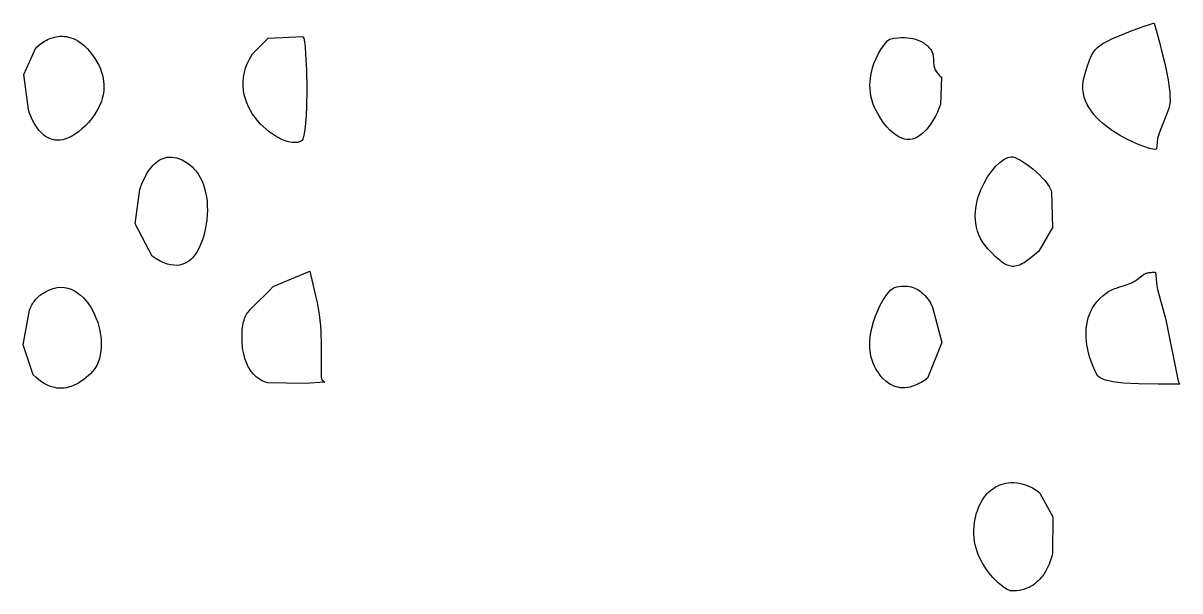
# Model space of a CAD drawing. Header units: millimetres. Extents: x 73 to 173, y -160 to -92.
# Drawn here: x 162.242 to 164.145, y -139.282 to -138.349 of the extents above; entities that cross this region are included whole.
import ezdxf

# ---------------------------------------------------------------- set-up
doc = ezdxf.new("R2010")
doc.units = ezdxf.units.MM
doc.layers.add('F.Silkscreen', color=41, linetype='CONTINUOUS', true_color=0xf2eda1)

msp = doc.modelspace()

# ---------------------------------------------------------------- linework, layer by layer
at = {"layer": 'F.Silkscreen', "linetype": 'CONTINUOUS'}
for p, q in [((164.075496, -138.357748), (164.084382, -138.354547)), ((164.084382, -138.354547), (164.093068, -138.351744)), ((164.093068, -138.351744), (164.1015, -138.349296)), ((164.1015, -138.349296), (164.102255, -138.349101)), ((164.102255, -138.349101), (164.106719, -138.364466)), ((162.284756, -138.375041), (162.287489, -138.373955)), ((162.287489, -138.373955), (162.290364, -138.372984)), ((162.290364, -138.372984), (162.293335, -138.372148)), ((162.293335, -138.372148), (162.296411, -138.371472)), ((162.296411, -138.371472), (162.299586, -138.370972)), ((162.299586, -138.370972), (162.302875, -138.37067)), ((162.302875, -138.37067), (162.306232, -138.370599)), ((162.306232, -138.370599), (162.309671, -138.370773)), ((162.309671, -138.370773), (162.313191, -138.371225)), ((162.313191, -138.371225), (162.316774, -138.371954)), ((162.316774, -138.371954), (162.320423, -138.372998)), ((162.320423, -138.372998), (162.324122, -138.374394)), ((162.619292, -138.399393), (162.644805, -138.373829)), ((162.644805, -138.373829), (162.702198, -138.370963)), ((162.702198, -138.370963), (162.702859, -138.372001)), ((162.702859, -138.372001), (162.703486, -138.373874)), ((162.703486, -138.373874), (162.704658, -138.379899)), ((163.667813, -138.375247), (163.674431, -138.374044)), ((163.674431, -138.374044), (163.680611, -138.373276)), ((163.680611, -138.373276), (163.686376, -138.372924)), ((163.686376, -138.372924), (163.691732, -138.372914)), ((163.691732, -138.372914), (163.696685, -138.37321)), ((163.696685, -138.37321), (163.701226, -138.373765)), ((163.701226, -138.373765), (163.705368, -138.374542)), ((164.033043, -138.375114), (164.066494, -138.361377)), ((164.066494, -138.361377), (164.075496, -138.357748)), ((164.106719, -138.364466), (164.111709, -138.382564)), ((162.243294, -138.433566), (162.263011, -138.389413)), ((162.263011, -138.389413), (162.266564, -138.38627)), ((162.266564, -138.38627), (162.269474, -138.383963)), ((162.269474, -138.383963), (162.273086, -138.381404)), ((162.273086, -138.381404), (162.277317, -138.378769)), ((162.277317, -138.378769), (162.279661, -138.377471)), ((162.279661, -138.377471), (162.282141, -138.376217)), ((162.282141, -138.376217), (162.284756, -138.375041)), ((162.324122, -138.374394), (162.327879, -138.376123)), ((162.327879, -138.376123), (162.331666, -138.378243)), ((162.331666, -138.378243), (162.335493, -138.380768)), ((162.335493, -138.380768), (162.339357, -138.383705)), ((162.339357, -138.383705), (162.343239, -138.387092)), ((162.343239, -138.387092), (162.347133, -138.390955)), ((162.347133, -138.390955), (162.351034, -138.395302)), ((162.704658, -138.379899), (162.705712, -138.388588)), ((162.705712, -138.388588), (162.706598, -138.399494)), ((163.649059, -138.399244), (163.653132, -138.392419)), ((163.653132, -138.392419), (163.657115, -138.386615)), ((163.657115, -138.386615), (163.660792, -138.381907)), ((163.660792, -138.381907), (163.663948, -138.378383)), ((163.663948, -138.378383), (163.666365, -138.376146)), ((163.666365, -138.376146), (163.667813, -138.375247)), ((163.705368, -138.374542), (163.709132, -138.375484)), ((163.709132, -138.375484), (163.712511, -138.376545)), ((163.712511, -138.376545), (163.71552, -138.377684)), ((163.71552, -138.377684), (163.718152, -138.378865)), ((163.718152, -138.378865), (163.720419, -138.380019)), ((163.720419, -138.380019), (163.723898, -138.382102)), ((163.723898, -138.382102), (163.725998, -138.383574)), ((163.725998, -138.383574), (163.72828, -138.385366)), ((163.72828, -138.385366), (163.730293, -138.387133)), ((163.730293, -138.387133), (163.732051, -138.388892)), ((163.732051, -138.388892), (163.733565, -138.390644)), ((163.733565, -138.390644), (163.734853, -138.392369)), ((163.734853, -138.392369), (163.735937, -138.394097)), ((164.004334, -138.394667), (164.006066, -138.392519)), ((164.006066, -138.392519), (164.007886, -138.39052)), ((164.007886, -138.39052), (164.009805, -138.388661)), ((164.009805, -138.388661), (164.011828, -138.386911)), ((164.011828, -138.386911), (164.013979, -138.385252)), ((164.013979, -138.385252), (164.01625, -138.383695)), ((164.01625, -138.383695), (164.018653, -138.382187)), ((164.018653, -138.382187), (164.021206, -138.380732)), ((164.021206, -138.380732), (164.026777, -138.377922)), ((164.026777, -138.377922), (164.033043, -138.375114)), ((164.111709, -138.382564), (164.115911, -138.398733)), ((162.351034, -138.395302), (162.355753, -138.40119)), ((162.355753, -138.40119), (162.359882, -138.407004)), ((162.359882, -138.407004), (162.36344, -138.412742)), ((162.610866, -138.415055), (162.614628, -138.407252)), ((162.614628, -138.407252), (162.619292, -138.399393)), ((162.706598, -138.399494), (162.70787, -138.42621)), ((163.641541, -138.415606), (163.645122, -138.406998)), ((163.645122, -138.406998), (163.649059, -138.399244)), ((163.735937, -138.394097), (163.736832, -138.395799)), ((163.736832, -138.395799), (163.737566, -138.397502)), ((163.737566, -138.397502), (163.738154, -138.399186)), ((163.738154, -138.399186), (163.738595, -138.400883)), ((163.738595, -138.400883), (163.738934, -138.402555)), ((163.738934, -138.402555), (163.739178, -138.404225)), ((163.739178, -138.404225), (163.739456, -138.407553)), ((163.739456, -138.407553), (163.739593, -138.410864)), ((163.739593, -138.410864), (163.739714, -138.41416)), ((163.992605, -138.419113), (163.995313, -138.411552)), ((163.995313, -138.411552), (163.996705, -138.408179)), ((163.996705, -138.408179), (163.998125, -138.405054)), ((163.998125, -138.405054), (163.999588, -138.402147)), ((163.999588, -138.402147), (164.001107, -138.399462)), ((164.001107, -138.399462), (164.00269, -138.396974)), ((164.00269, -138.396974), (164.004334, -138.394667)), ((164.115911, -138.398733), (164.11938, -138.413083)), ((162.36344, -138.412742), (162.366449, -138.418396)), ((162.366449, -138.418396), (162.368965, -138.423945)), ((162.368965, -138.423945), (162.370976, -138.429414)), ((162.370976, -138.429414), (162.372535, -138.434774)), ((162.604467, -138.437958), (162.605821, -138.430418)), ((162.605821, -138.430418), (162.607936, -138.422782)), ((162.607936, -138.422782), (162.610866, -138.415055)), ((162.70787, -138.42621), (162.708358, -138.456496)), ((163.636331, -138.435044), (163.63855, -138.42498)), ((163.63855, -138.42498), (163.641541, -138.415606)), ((163.739714, -138.41416), (163.739984, -138.417481)), ((163.739984, -138.417481), (163.740218, -138.419136)), ((163.740218, -138.419136), (163.740546, -138.420796)), ((163.740546, -138.420796), (163.740979, -138.422466)), ((163.740979, -138.422466), (163.741534, -138.42414)), ((163.741534, -138.42414), (163.742245, -138.42582)), ((163.742245, -138.42582), (163.743122, -138.427511)), ((163.743122, -138.427511), (163.744177, -138.429205)), ((163.744177, -138.429205), (163.745438, -138.430907)), ((163.745438, -138.430907), (163.746914, -138.432633)), ((163.987181, -138.437855), (163.989922, -138.427824)), ((163.989922, -138.427824), (163.992605, -138.419113)), ((164.11938, -138.413083), (164.122217, -138.425916)), ((164.122217, -138.425916), (164.123374, -138.431543)), ((162.250496, -138.491073), (162.243294, -138.433566)), ((162.372535, -138.434774), (162.37367, -138.440021)), ((162.37367, -138.440021), (162.374404, -138.445169)), ((162.374404, -138.445169), (162.374764, -138.45018)), ((162.374764, -138.45018), (162.374778, -138.455059)), ((162.603829, -138.445376), (162.604467, -138.437958)), ((162.60387, -138.452657), (162.603829, -138.445376)), ((163.635, -138.451225), (163.635137, -138.4457)), ((163.635137, -138.4457), (163.635603, -138.440294)), ((163.635603, -138.440294), (163.636331, -138.435044)), ((163.746914, -138.432633), (163.748636, -138.434351)), ((163.748636, -138.434351), (163.750613, -138.436104)), ((163.750613, -138.436104), (163.752868, -138.437855)), ((163.752868, -138.437855), (163.751064, -138.482941)), ((163.985135, -138.451663), (163.985757, -138.444855)), ((163.985757, -138.444855), (163.987181, -138.437855)), ((164.123374, -138.431543), (164.124437, -138.437059)), ((164.124437, -138.437059), (164.125327, -138.442069)), ((164.125327, -138.442069), (164.12609, -138.446692)), ((164.12609, -138.446692), (164.126755, -138.451127)), ((162.373027, -138.46889), (162.371947, -138.473206)), ((162.373882, -138.464425), (162.373027, -138.46889)), ((162.374469, -138.459812), (162.373882, -138.464425)), ((162.374778, -138.455059), (162.374469, -138.459812)), ((162.604535, -138.459787), (162.60387, -138.452657)), ((162.6058, -138.466749), (162.604535, -138.459787)), ((162.607608, -138.473516), (162.6058, -138.466749)), ((162.708358, -138.456496), (162.707913, -138.486828)), ((163.63519, -138.456866), (163.635, -138.451225)), ((163.635734, -138.462621), (163.63519, -138.456866)), ((163.636676, -138.468472), (163.635734, -138.462621)), ((163.638043, -138.474413), (163.636676, -138.468472)), ((163.985258, -138.458297), (163.985135, -138.451663)), ((163.98609, -138.464723), (163.985258, -138.458297)), ((163.987572, -138.470953), (163.98609, -138.464723)), ((164.126755, -138.451127), (164.127279, -138.455093)), ((164.127279, -138.455093), (164.128062, -138.462345)), ((164.128062, -138.462345), (164.128477, -138.468423)), ((164.128477, -138.468423), (164.128702, -138.477628)), ((162.367556, -138.485176), (162.363982, -138.492277)), ((162.370647, -138.477363), (162.367556, -138.485176)), ((162.371947, -138.473206), (162.370647, -138.477363)), ((162.609934, -138.480095), (162.607608, -138.473516)), ((162.612705, -138.486443), (162.609934, -138.480095)), ((162.615903, -138.492569), (162.612705, -138.486443)), ((162.707913, -138.486828), (162.707319, -138.500914)), ((163.639848, -138.480421), (163.638043, -138.474413)), ((163.642128, -138.486502), (163.639848, -138.480421)), ((163.644913, -138.492642), (163.642128, -138.486502)), ((163.751064, -138.482941), (163.748386, -138.48965)), ((163.989667, -138.476995), (163.987572, -138.470953)), ((163.992325, -138.482833), (163.989667, -138.476995)), ((163.995501, -138.488469), (163.992325, -138.482833)), ((164.128702, -138.477628), (164.126541, -138.489632)), ((162.252516, -138.496995), (162.250496, -138.491073)), ((162.254428, -138.501812), (162.252516, -138.496995)), ((162.256964, -138.50741), (162.254428, -138.501812)), ((162.356258, -138.504148), (162.352565, -138.508822)), ((162.36014, -138.498612), (162.356258, -138.504148)), ((162.363982, -138.492277), (162.36014, -138.498612)), ((162.619478, -138.49844), (162.615903, -138.492569)), ((162.623388, -138.504042), (162.619478, -138.49844)), ((162.627598, -138.509364), (162.623388, -138.504042)), ((162.707319, -138.500914), (162.70643, -138.513677)), ((163.648212, -138.498822), (163.644913, -138.492642)), ((163.652091, -138.505041), (163.648212, -138.498822)), ((163.657488, -138.512692), (163.652091, -138.505041)), ((163.742593, -138.501893), (163.738592, -138.509049)), ((163.745875, -138.495287), (163.742593, -138.501893)), ((163.748386, -138.48965), (163.745875, -138.495287)), ((163.999146, -138.493903), (163.995501, -138.488469)), ((164.003206, -138.499124), (163.999146, -138.493903)), ((164.007636, -138.504141), (164.003206, -138.499124)), ((164.012404, -138.508944), (164.007636, -138.504141)), ((164.126541, -138.489632), (164.110478, -138.529763)), ((162.260141, -138.513476), (162.256964, -138.50741)), ((162.264005, -138.519684), (162.260141, -138.513476)), ((162.266178, -138.522729), (162.264005, -138.519684)), ((162.268548, -138.525699), (162.266178, -138.522729)), ((162.271103, -138.528531), (162.268548, -138.525699)), ((162.338749, -138.522847), (162.332912, -138.527656)), ((162.344809, -138.517212), (162.338749, -138.522847)), ((162.349275, -138.512592), (162.344809, -138.517212)), ((162.352565, -138.508822), (162.349275, -138.512592)), ((162.632045, -138.51439), (162.627598, -138.509364)), ((162.636705, -138.519083), (162.632045, -138.51439)), ((162.64152, -138.523461), (162.636705, -138.519083)), ((162.646475, -138.527486), (162.64152, -138.523461)), ((162.705241, -138.524685), (162.703746, -138.533482)), ((162.70643, -138.513677), (162.705241, -138.524685)), ((163.662773, -138.519283), (163.657488, -138.512692)), ((163.667921, -138.524882), (163.662773, -138.519283)), ((163.672954, -138.529507), (163.667921, -138.524882)), ((163.728461, -138.523321), (163.725497, -138.526585)), ((163.733868, -138.516321), (163.728461, -138.523321)), ((163.738592, -138.509049), (163.733868, -138.516321)), ((164.017457, -138.513533), (164.012404, -138.508944)), ((164.022727, -138.517896), (164.017457, -138.513533)), ((164.033798, -138.525976), (164.022727, -138.517896)), ((164.045232, -138.533161), (164.033798, -138.525976)), ((162.273825, -138.531193), (162.271103, -138.528531)), ((162.276739, -138.533646), (162.273825, -138.531193)), ((162.279851, -138.535853), (162.276739, -138.533646)), ((162.283145, -138.537758), (162.279851, -138.535853)), ((162.286633, -138.539332), (162.283145, -138.537758)), ((162.290322, -138.540523), (162.286633, -138.539332)), ((162.294213, -138.541308), (162.290322, -138.540523)), ((162.298304, -138.541627), (162.294213, -138.541308)), ((162.302605, -138.541454), (162.298304, -138.541627)), ((162.307123, -138.540744), (162.302605, -138.541454)), ((162.311838, -138.53945), (162.307123, -138.540744)), ((162.316774, -138.537539), (162.311838, -138.53945)), ((162.32193, -138.534956), (162.316774, -138.537539)), ((162.327308, -138.531682), (162.32193, -138.534956)), ((162.332912, -138.527656), (162.327308, -138.531682)), ((162.6515, -138.531153), (162.646475, -138.527486)), ((162.656555, -138.53443), (162.6515, -138.531153)), ((162.661611, -138.537311), (162.656555, -138.53443)), ((162.666614, -138.539789), (162.661611, -138.537311)), ((162.671529, -138.541831), (162.666614, -138.539789)), ((162.676303, -138.543425), (162.671529, -138.541831)), ((162.6809, -138.544558), (162.676303, -138.543425)), ((162.685286, -138.545218), (162.6809, -138.544558)), ((162.689407, -138.545367), (162.685286, -138.545218)), ((162.693218, -138.545028), (162.689407, -138.545367)), ((162.696684, -138.544141), (162.693218, -138.545028)), ((162.699764, -138.542728), (162.696684, -138.544141)), ((162.700894, -138.541596), (162.699764, -138.542728)), ((162.701932, -138.539652), (162.700894, -138.541596)), ((162.703746, -138.533482), (162.701932, -138.539652)), ((163.677853, -138.533238), (163.672954, -138.529507)), ((163.682616, -138.536123), (163.677853, -138.533238)), ((163.687246, -138.538203), (163.682616, -138.536123)), ((163.691737, -138.539538), (163.687246, -138.538203)), ((163.696096, -138.540186), (163.691737, -138.539538)), ((163.700291, -138.540186), (163.696096, -138.540186)), ((163.704359, -138.539602), (163.700291, -138.540186)), ((163.70827, -138.538479), (163.704359, -138.539602)), ((163.712036, -138.53686), (163.70827, -138.538479)), ((163.715633, -138.534819), (163.712036, -138.53686)), ((163.719086, -138.532386), (163.715633, -138.534819)), ((163.722366, -138.529629), (163.719086, -138.532386)), ((163.725497, -138.526585), (163.722366, -138.529629)), ((164.056663, -138.539417), (164.045232, -138.533161)), ((164.067702, -138.544749), (164.056663, -138.539417)), ((164.07798, -138.549115), (164.067702, -138.544749)), ((164.108165, -138.539157), (164.106476, -138.555615)), ((164.110478, -138.529763), (164.108165, -138.539157)), ((164.087121, -138.552506), (164.07798, -138.549115)), ((164.094738, -138.55489), (164.087121, -138.552506)), ((164.100471, -138.556264), (164.094738, -138.55489)), ((164.103923, -138.556592), (164.100471, -138.556264)), ((164.106476, -138.555615), (164.103923, -138.556592)), ((162.452932, -138.585963), (162.455248, -138.583305)), ((162.455248, -138.583305), (162.457705, -138.580795)), ((162.457705, -138.580795), (162.460309, -138.57844)), ((162.460309, -138.57844), (162.463065, -138.576297)), ((162.463065, -138.576297), (162.465963, -138.574362)), ((162.465963, -138.574362), (162.46901, -138.57269)), ((162.46901, -138.57269), (162.472217, -138.571304)), ((162.472217, -138.571304), (162.475577, -138.570233)), ((162.475577, -138.570233), (162.479084, -138.569501)), ((162.479084, -138.569501), (162.482754, -138.569143)), ((162.482754, -138.569143), (162.486587, -138.569185)), ((162.486587, -138.569185), (162.490578, -138.569667)), ((162.490578, -138.569667), (162.494736, -138.570611)), ((162.494736, -138.570611), (162.499051, -138.572044)), ((162.499051, -138.572044), (162.503534, -138.574)), ((162.503534, -138.574), (162.50819, -138.576506)), ((162.50819, -138.576506), (162.51236, -138.579178)), ((162.51236, -138.579178), (162.516202, -138.582061)), ((162.516202, -138.582061), (162.519749, -138.58513)), ((163.841741, -138.584808), (163.848565, -138.578262)), ((163.848565, -138.578262), (163.855226, -138.573278)), ((163.855226, -138.573278), (163.858435, -138.571446)), ((163.858435, -138.571446), (163.861526, -138.57006)), ((163.861526, -138.57006), (163.864465, -138.569162)), ((163.864465, -138.569162), (163.867223, -138.568772)), ((163.867223, -138.568772), (163.868574, -138.568821)), ((163.868574, -138.568821), (163.870104, -138.569072)), ((163.870104, -138.569072), (163.871807, -138.569524)), ((163.871807, -138.569524), (163.873681, -138.570167)), ((163.873681, -138.570167), (163.877826, -138.571975)), ((163.877826, -138.571975), (163.882432, -138.574437)), ((163.882432, -138.574437), (163.887403, -138.57744)), ((163.887403, -138.57744), (163.892605, -138.580951)), ((163.892605, -138.580951), (163.897944, -138.584872)), ((162.441967, -138.603074), (162.445074, -138.597343)), ((162.445074, -138.597343), (162.448723, -138.591556)), ((162.448723, -138.591556), (162.450763, -138.588722)), ((162.450763, -138.588722), (162.452932, -138.585963)), ((162.519749, -138.58513), (162.522998, -138.588383)), ((162.522998, -138.588383), (162.525967, -138.591788)), ((162.525967, -138.591788), (162.528669, -138.595347)), ((162.528669, -138.595347), (162.531114, -138.599018)), ((162.531114, -138.599018), (162.533318, -138.602796)), ((163.822615, -138.612066), (163.828549, -138.601891)), ((163.828549, -138.601891), (163.834995, -138.592749)), ((163.834995, -138.592749), (163.841741, -138.584808)), ((163.897944, -138.584872), (163.903298, -138.589123)), ((163.903298, -138.589123), (163.908561, -138.593634)), ((163.908561, -138.593634), (163.913619, -138.598341)), ((163.913619, -138.598341), (163.918367, -138.603154)), ((162.434045, -138.622763), (162.435741, -138.61764)), ((162.435741, -138.61764), (162.437313, -138.613462)), ((162.437313, -138.613462), (162.439383, -138.608536)), ((162.439383, -138.608536), (162.441967, -138.603074)), ((162.533318, -138.602796), (162.535283, -138.606661)), ((162.535283, -138.606661), (162.537019, -138.610601)), ((162.537019, -138.610601), (162.538554, -138.614591)), ((162.538554, -138.614591), (162.539896, -138.618607)), ((162.539896, -138.618607), (162.542019, -138.626686)), ((163.817408, -138.623085), (163.822615, -138.612066)), ((163.918367, -138.603154), (163.922686, -138.607984)), ((163.922686, -138.607984), (163.926467, -138.612788)), ((163.926467, -138.612788), (163.928128, -138.615157)), ((163.928128, -138.615157), (163.929609, -138.617468)), ((163.929609, -138.617468), (163.930897, -138.619739)), ((163.930897, -138.619739), (163.931984, -138.621949)), ((162.426202, -138.678792), (162.434045, -138.622763)), ((162.542019, -138.626686), (162.543497, -138.634682)), ((162.543497, -138.634682), (162.544416, -138.64247)), ((163.811475, -138.64081), (163.813164, -138.634774)), ((163.813164, -138.634774), (163.815153, -138.628855)), ((163.815153, -138.628855), (163.817408, -138.623085)), ((163.931984, -138.621949), (163.932848, -138.624104)), ((163.932848, -138.624104), (163.933488, -138.626163)), ((163.933488, -138.626163), (163.935093, -138.685075)), ((162.544416, -138.64247), (162.544878, -138.64989)), ((162.54497, -138.656804), (162.544786, -138.663076)), ((162.544878, -138.64989), (162.54497, -138.656804)), ((163.808225, -138.665709), (163.808459, -138.659417)), ((163.808459, -138.659417), (163.809092, -138.653158)), ((163.809092, -138.653158), (163.810108, -138.646947)), ((163.810108, -138.646947), (163.811475, -138.64081)), ((162.543994, -138.673106), (162.543243, -138.678845)), ((162.544786, -138.663076), (162.543994, -138.673106)), ((163.808433, -138.672007), (163.808225, -138.665709)), ((163.809092, -138.678298), (163.808433, -138.672007)), ((163.810241, -138.684549), (163.809092, -138.678298)), ((162.454343, -138.732105), (162.426202, -138.678792)), ((162.540867, -138.691259), (162.539146, -138.697919)), ((162.54208, -138.68562), (162.540867, -138.691259)), ((162.543243, -138.678845), (162.54208, -138.68562)), ((163.811921, -138.690732), (163.810241, -138.684549)), ((163.814136, -138.696838), (163.811921, -138.690732)), ((163.816922, -138.70284), (163.814136, -138.696838)), ((163.935093, -138.685075), (163.912657, -138.723732)), ((162.533906, -138.71297), (162.53026, -138.720659)), ((162.536853, -138.705274), (162.533906, -138.71297)), ((162.539146, -138.697919), (162.536853, -138.705274)), ((163.820312, -138.708716), (163.816922, -138.70284)), ((163.824341, -138.714436), (163.820312, -138.708716)), ((163.82901, -138.719987), (163.824341, -138.714436)), ((162.461045, -138.736531), (162.454343, -138.732105)), ((162.520556, -138.734613), (162.517585, -138.737551)), ((162.523304, -138.731404), (162.520556, -138.734613)), ((162.525834, -138.727979), (162.523304, -138.731404)), ((162.528142, -138.724389), (162.525834, -138.727979)), ((162.53026, -138.720659), (162.528142, -138.724389)), ((163.835243, -138.726615), (163.82901, -138.719987)), ((163.841002, -138.732376), (163.835243, -138.726615)), ((163.846353, -138.737276), (163.841002, -138.732376)), ((163.899549, -138.734926), (163.893771, -138.739311)), ((163.90582, -138.729743), (163.899549, -138.734926)), ((163.912657, -138.723732), (163.90582, -138.729743)), ((162.467415, -138.740137), (162.461045, -138.736531)), ((162.47345, -138.742947), (162.467415, -138.740137)), ((162.479162, -138.745029), (162.47345, -138.742947)), ((162.484565, -138.74641), (162.479162, -138.745029)), ((162.48966, -138.747136), (162.484565, -138.74641)), ((162.494473, -138.747249), (162.48966, -138.747136)), ((162.49899, -138.74679), (162.494473, -138.747249)), ((162.503232, -138.745821), (162.49899, -138.74679)), ((162.507205, -138.744366), (162.503232, -138.745821)), ((162.510916, -138.74247), (162.507205, -138.744366)), ((162.514368, -138.740188), (162.510916, -138.74247)), ((162.517585, -138.737551), (162.514368, -138.740188)), ((163.848898, -138.739391), (163.846353, -138.737276)), ((163.851368, -138.741296), (163.848898, -138.739391)), ((163.853775, -138.742985), (163.851368, -138.741296)), ((163.85612, -138.744455), (163.853775, -138.742985)), ((163.858419, -138.745717), (163.85612, -138.744455)), ((163.860687, -138.74676), (163.858419, -138.745717)), ((163.862933, -138.74759), (163.860687, -138.74676)), ((163.865146, -138.748215), (163.862933, -138.74759)), ((163.86736, -138.748631), (163.865146, -138.748215)), ((163.869573, -138.748827), (163.86736, -138.748631)), ((163.871794, -138.748809), (163.869573, -138.748827)), ((163.874034, -138.748581), (163.871794, -138.748809)), ((163.876296, -138.748156), (163.874034, -138.748581)), ((163.878607, -138.74751), (163.876296, -138.748156)), ((163.880959, -138.746668), (163.878607, -138.74751)), ((163.883374, -138.745604), (163.880959, -138.746668)), ((163.885853, -138.744344), (163.883374, -138.745604)), ((163.888396, -138.742873), (163.885853, -138.744344)), ((163.891038, -138.741196), (163.888396, -138.742873)), ((163.893771, -138.739311), (163.891038, -138.741196)), ((162.652976, -138.78211), (162.713404, -138.756698)), ((162.713404, -138.756698), (162.71704, -138.771138)), ((162.71704, -138.771138), (162.723132, -138.797066)), ((164.068575, -138.774204), (164.070126, -138.77335)), ((164.070126, -138.77335), (164.071556, -138.772495)), ((164.071556, -138.772495), (164.072888, -138.771654)), ((164.072888, -138.771654), (164.075281, -138.769988)), ((164.075281, -138.769988), (164.077394, -138.768377)), ((164.077394, -138.768377), (164.079291, -138.766837)), ((164.079291, -138.766837), (164.082749, -138.764025)), ((164.082749, -138.764025), (164.084462, -138.76278)), ((164.084462, -138.76278), (164.085355, -138.762209)), ((164.085355, -138.762209), (164.08628, -138.76167)), ((164.08628, -138.76167), (164.087236, -138.76116)), ((164.087236, -138.76116), (164.088257, -138.760703)), ((164.088257, -138.760703), (164.089345, -138.760275)), ((164.089345, -138.760275), (164.090494, -138.759899)), ((164.090494, -138.759899), (164.091724, -138.759556)), ((164.091724, -138.759556), (164.093048, -138.75927)), ((164.093048, -138.75927), (164.094475, -138.759024)), ((164.094475, -138.759024), (164.096011, -138.758826)), ((164.096011, -138.758826), (164.097666, -138.758689)), ((164.097666, -138.758689), (164.09945, -138.758597)), ((164.09945, -138.758597), (164.101372, -138.758572)), ((164.101372, -138.758572), (164.10345, -138.758589)), ((164.10345, -138.758589), (164.104867, -138.759053)), ((164.104867, -138.759053), (164.106779, -138.780561)), ((162.271874, -138.794714), (162.278569, -138.790468)), ((162.278569, -138.790468), (162.285139, -138.787254)), ((162.285139, -138.787254), (162.291578, -138.785001)), ((162.291578, -138.785001), (162.297862, -138.783681)), ((162.297862, -138.783681), (162.303973, -138.783225)), ((162.303973, -138.783225), (162.309911, -138.783583)), ((162.309911, -138.783583), (162.31566, -138.784728)), ((162.31566, -138.784728), (162.321204, -138.786591)), ((162.321204, -138.786591), (162.326508, -138.789136)), ((162.326508, -138.789136), (162.331604, -138.792305)), ((162.331604, -138.792305), (162.336433, -138.796048)), ((162.639871, -138.795853), (162.646162, -138.789451)), ((162.646162, -138.789451), (162.652976, -138.78211)), ((163.660474, -138.7982), (163.664721, -138.792534)), ((163.664721, -138.792534), (163.668735, -138.78809)), ((163.668735, -138.78809), (163.672376, -138.785001)), ((163.672376, -138.785001), (163.674012, -138.784018)), ((163.674012, -138.784018), (163.675509, -138.783414)), ((163.675509, -138.783414), (163.679453, -138.782442)), ((163.679453, -138.782442), (163.68325, -138.78175)), ((163.68325, -138.78175), (163.686906, -138.781328)), ((163.686906, -138.781328), (163.690403, -138.781154)), ((163.690403, -138.781154), (163.693769, -138.781234)), ((163.693769, -138.781234), (163.696998, -138.781519)), ((163.696998, -138.781519), (163.700075, -138.782027)), ((163.700075, -138.782027), (163.703029, -138.78273)), ((163.703029, -138.78273), (163.705841, -138.783591)), ((163.705841, -138.783591), (163.708517, -138.784622)), ((163.708517, -138.784622), (163.711076, -138.7858)), ((163.711076, -138.7858), (163.713496, -138.787116)), ((163.713496, -138.787116), (163.715791, -138.788534)), ((163.715791, -138.788534), (163.717961, -138.790042)), ((163.717961, -138.790042), (163.720003, -138.791644)), ((163.720003, -138.791644), (163.721934, -138.79331)), ((164.018006, -138.797176), (164.023703, -138.792666)), ((164.023703, -138.792666), (164.025888, -138.791171)), ((164.025888, -138.791171), (164.028145, -138.789809)), ((164.028145, -138.789809), (164.030472, -138.788578)), ((164.030472, -138.788578), (164.032862, -138.787434)), ((164.032862, -138.787434), (164.035302, -138.786397)), ((164.035302, -138.786397), (164.03778, -138.785433)), ((164.03778, -138.785433), (164.040297, -138.784522)), ((164.040297, -138.784522), (164.042832, -138.783681)), ((164.042832, -138.783681), (164.053118, -138.780447)), ((164.053118, -138.780447), (164.058201, -138.778727)), ((164.058201, -138.778727), (164.060714, -138.777794)), ((164.060714, -138.777794), (164.063183, -138.776799)), ((164.063183, -138.776799), (164.06512, -138.775936)), ((164.06512, -138.775936), (164.066914, -138.775066)), ((164.066914, -138.775066), (164.068575, -138.774204)), ((164.106779, -138.780561), (164.107935, -138.786886)), ((164.107935, -138.786886), (164.121293, -138.834618)), ((162.256358, -138.812267), (162.257445, -138.810417)), ((162.257445, -138.810417), (162.258672, -138.808486)), ((162.258672, -138.808486), (162.260047, -138.806492)), ((162.260047, -138.806492), (162.261588, -138.804472)), ((162.261588, -138.804472), (162.263291, -138.802442)), ((162.263291, -138.802442), (162.264206, -138.801432)), ((162.264206, -138.801432), (162.265161, -138.800429)), ((162.265161, -138.800429), (162.266162, -138.799426)), ((162.266162, -138.799426), (162.267215, -138.798447)), ((162.267215, -138.798447), (162.268312, -138.797482)), ((162.268312, -138.797482), (162.269444, -138.796534)), ((162.269444, -138.796534), (162.270633, -138.795619)), ((162.270633, -138.795619), (162.271874, -138.794714)), ((162.336433, -138.796048), (162.341009, -138.800322)), ((162.341009, -138.800322), (162.345307, -138.805072)), ((162.345307, -138.805072), (162.349322, -138.810257)), ((162.349322, -138.810257), (162.353027, -138.815821)), ((162.619694, -138.815234), (162.623994, -138.811011)), ((162.623994, -138.811011), (162.62879, -138.806484)), ((162.62879, -138.806484), (162.639871, -138.795853)), ((162.723132, -138.797066), (162.725426, -138.808008)), ((162.725426, -138.808008), (162.727312, -138.818166)), ((163.651864, -138.812681), (163.656146, -138.804964)), ((163.656146, -138.804964), (163.660474, -138.7982)), ((163.721934, -138.79331), (163.72543, -138.79677)), ((163.72543, -138.79677), (163.728461, -138.800314)), ((163.728461, -138.800314), (163.73105, -138.803796)), ((163.73105, -138.803796), (163.73321, -138.807117)), ((163.73321, -138.807117), (163.734954, -138.810131)), ((163.734954, -138.810131), (163.73631, -138.812713)), ((164.004579, -138.811912), (164.008474, -138.806822)), ((164.008474, -138.806822), (164.012939, -138.801899)), ((164.012939, -138.801899), (164.018006, -138.797176)), ((162.241936, -138.877673), (162.2524, -138.820857)), ((162.2524, -138.820857), (162.252951, -138.819425)), ((162.252951, -138.819425), (162.253942, -138.817076)), ((162.253942, -138.817076), (162.254626, -138.815616)), ((162.254626, -138.815616), (162.25542, -138.814012)), ((162.25542, -138.814012), (162.256358, -138.812267)), ((162.353027, -138.815821), (162.356409, -138.821725)), ((162.356409, -138.821725), (162.359475, -138.827901)), ((162.359475, -138.827901), (162.362192, -138.83432)), ((162.607237, -138.832169), (162.608387, -138.829837)), ((162.608387, -138.829837), (162.609647, -138.827607)), ((162.609647, -138.827607), (162.611028, -138.825458)), ((162.611028, -138.825458), (162.612521, -138.823376)), ((162.612521, -138.823376), (162.615869, -138.819294)), ((162.615869, -138.819294), (162.619694, -138.815234)), ((162.727312, -138.818166), (162.72881, -138.827707)), ((162.72881, -138.827707), (162.729968, -138.837025)), ((163.640705, -138.840217), (163.644005, -138.830446)), ((163.644005, -138.830446), (163.647769, -138.821221)), ((163.647769, -138.821221), (163.651864, -138.812681)), ((163.73631, -138.812713), (163.737872, -138.816092)), ((163.737872, -138.816092), (163.753445, -138.873973)), ((163.994151, -138.833502), (163.996045, -138.82796)), ((163.996045, -138.82796), (163.99839, -138.822508)), ((163.99839, -138.822508), (164.00123, -138.817143)), ((164.00123, -138.817143), (164.004579, -138.811912)), ((162.362192, -138.83432), (162.364546, -138.84092)), ((162.364546, -138.84092), (162.366536, -138.847661)), ((162.366536, -138.847661), (162.368131, -138.854478)), ((162.602413, -138.85291), (162.602766, -138.84932)), ((162.602766, -138.84932), (162.603231, -138.845992)), ((162.603231, -138.845992), (162.603799, -138.842864)), ((162.603799, -138.842864), (162.60449, -138.839939)), ((162.60449, -138.839939), (162.605297, -138.837196)), ((162.605297, -138.837196), (162.606208, -138.834608)), ((162.606208, -138.834608), (162.607237, -138.832169)), ((162.729968, -138.837025), (162.730843, -138.846377)), ((162.730843, -138.846377), (162.731458, -138.856035)), ((163.638015, -138.850418), (163.640705, -138.840217)), ((163.990906, -138.85035), (163.991612, -138.844715)), ((163.991612, -138.844715), (163.992686, -138.839094)), ((163.992686, -138.839094), (163.994151, -138.833502)), ((164.121293, -138.834618), (164.121817, -138.836801)), ((164.121817, -138.836801), (164.141978, -138.937282)), ((162.368131, -138.854478), (162.369334, -138.861343)), ((162.369334, -138.861343), (162.37013, -138.868189)), ((162.37013, -138.868189), (162.370482, -138.874976)), ((162.602013, -138.86526), (162.602041, -138.86085)), ((162.602295, -138.875046), (162.602013, -138.86526)), ((162.602041, -138.86085), (162.602171, -138.856744)), ((162.602171, -138.856744), (162.602413, -138.85291)), ((162.731458, -138.856035), (162.73212, -138.877733)), ((163.635015, -138.871514), (163.63607, -138.860889)), ((163.63607, -138.860889), (163.638015, -138.850418)), ((163.990486, -138.861541), (163.99054, -138.855967)), ((163.990711, -138.867055), (163.990486, -138.861541)), ((163.99054, -138.855967), (163.990906, -138.85035)), ((163.991187, -138.872478), (163.990711, -138.867055)), ((162.258682, -138.92704), (162.241936, -138.877673)), ((162.370405, -138.881662), (162.369884, -138.888181)), ((162.370482, -138.874976), (162.370405, -138.881662)), ((162.602564, -138.879169), (162.602295, -138.875046)), ((162.602898, -138.882397), (162.602564, -138.879169)), ((162.60343, -138.886269), (162.602898, -138.882397)), ((162.604214, -138.890652), (162.60343, -138.886269)), ((162.73212, -138.877733), (162.732184, -138.930692)), ((163.634866, -138.876834), (163.635015, -138.871514)), ((163.634984, -138.882148), (163.634866, -138.876834)), ((163.635391, -138.887427), (163.634984, -138.882148)), ((163.636117, -138.892657), (163.635391, -138.887427)), ((163.753445, -138.873973), (163.72969, -138.932688)), ((163.991888, -138.877798), (163.991187, -138.872478)), ((163.992778, -138.88299), (163.991888, -138.877798)), ((163.993839, -138.888023), (163.992778, -138.88299)), ((162.365425, -138.906314), (162.362938, -138.91171)), ((162.367398, -138.900555), (162.365425, -138.906314)), ((162.36888, -138.8945), (162.367398, -138.900555)), ((162.369884, -138.888181), (162.36888, -138.8945)), ((162.605315, -138.895454), (162.604214, -138.890652)), ((162.606759, -138.900524), (162.605315, -138.895454)), ((162.608614, -138.905777), (162.606759, -138.900524)), ((162.610932, -138.911097), (162.608614, -138.905777)), ((163.63717, -138.897827), (163.636117, -138.892657)), ((163.638558, -138.902913), (163.63717, -138.897827)), ((163.640317, -138.907901), (163.638558, -138.902913)), ((163.996339, -138.897521), (163.993839, -138.888023)), ((163.999136, -138.906124), (163.996339, -138.897521)), ((164.002019, -138.913639), (163.999136, -138.906124)), ((162.352664, -138.925234), (162.349545, -138.928253)), ((162.356388, -138.921256), (162.352664, -138.925234)), ((162.359935, -138.916698), (162.356388, -138.921256)), ((162.362938, -138.91171), (162.359935, -138.916698)), ((162.612277, -138.913742), (162.610932, -138.911097)), ((162.613754, -138.916361), (162.612277, -138.913742)), ((162.615376, -138.918942), (162.613754, -138.916361)), ((162.617147, -138.921459), (162.615376, -138.918942)), ((162.619068, -138.923911), (162.617147, -138.921459)), ((162.621149, -138.926274), (162.619068, -138.923911)), ((163.642448, -138.912773), (163.640317, -138.907901)), ((163.644749, -138.917221), (163.642448, -138.912773)), ((163.646766, -138.920644), (163.644749, -138.917221)), ((163.64938, -138.924585), (163.646766, -138.920644)), ((163.652579, -138.928819), (163.64938, -138.924585)), ((164.004741, -138.919879), (164.002019, -138.913639)), ((164.007067, -138.924656), (164.004741, -138.919879)), ((164.009627, -138.929082), (164.007067, -138.924656)), ((162.263163, -138.93146), (162.258682, -138.92704)), ((162.267613, -138.935315), (162.263163, -138.93146)), ((162.272033, -138.93864), (162.267613, -138.935315)), ((162.27642, -138.941452), (162.272033, -138.93864)), ((162.28076, -138.943787), (162.27642, -138.941452)), ((162.285044, -138.945663), (162.28076, -138.943787)), ((162.326816, -138.943787), (162.323546, -138.945176)), ((162.329956, -138.942259), (162.326816, -138.943787)), ((162.332957, -138.940616), (162.329956, -138.942259)), ((162.335817, -138.938894), (162.332957, -138.940616)), ((162.338525, -138.937114), (162.335817, -138.938894)), ((162.341066, -138.935299), (162.338525, -138.937114)), ((162.345658, -138.931682), (162.341066, -138.935299)), ((162.349545, -138.928253), (162.345658, -138.931682)), ((162.623398, -138.928543), (162.621149, -138.926274)), ((162.625823, -138.930695), (162.623398, -138.928543)), ((162.628425, -138.932715), (162.625823, -138.930695)), ((162.631218, -138.934602), (162.628425, -138.932715)), ((162.634195, -138.936338), (162.631218, -138.934602)), ((162.637372, -138.937887), (162.634195, -138.936338)), ((162.640759, -138.93926), (162.637372, -138.937887)), ((162.644363, -138.940427), (162.640759, -138.93926)), ((162.705701, -138.941601), (162.644363, -138.940427)), ((162.737987, -138.939066), (162.705701, -138.941601)), ((162.732184, -138.930692), (162.733439, -138.935485)), ((162.733439, -138.935485), (162.737987, -138.939066)), ((163.656389, -138.933134), (163.652579, -138.928819)), ((163.660813, -138.937302), (163.656389, -138.933134)), ((163.663258, -138.939269), (163.660813, -138.937302)), ((163.665859, -138.941116), (163.663258, -138.939269)), ((163.668621, -138.942822), (163.665859, -138.941116)), ((163.671535, -138.944359), (163.668621, -138.942822)), ((163.674618, -138.945693), (163.671535, -138.944359)), ((163.709697, -138.944326), (163.705136, -138.945993)), ((163.714439, -138.942189), (163.709697, -138.944326)), ((163.719353, -138.939556), (163.714439, -138.942189)), ((163.724431, -138.936397), (163.719353, -138.939556)), ((163.72969, -138.932688), (163.724431, -138.936397)), ((164.014503, -138.932493), (164.009627, -138.929082)), ((164.017985, -138.934116), (164.014503, -138.932493)), ((164.022366, -138.935661), (164.017985, -138.934116)), ((164.027806, -138.9371), (164.022366, -138.935661)), ((164.034461, -138.938416), (164.027806, -138.9371)), ((164.052083, -138.940616), (164.034461, -138.938416)), ((164.076491, -138.942076), (164.052083, -138.940616)), ((164.108969, -138.942641), (164.076491, -138.942076)), ((164.14477, -138.942214), (164.108969, -138.942641)), ((164.141978, -138.937282), (164.144287, -138.941974)), ((164.144287, -138.941974), (164.14477, -138.942214)), ((162.289267, -138.947109), (162.285044, -138.945663)), ((162.293417, -138.948153), (162.289267, -138.947109)), ((162.297511, -138.948816), (162.293417, -138.948153)), ((162.301522, -138.94914), (162.297511, -138.948816)), ((162.30544, -138.949131), (162.301522, -138.94914)), ((162.309271, -138.948825), (162.30544, -138.949131)), ((162.313006, -138.948249), (162.309271, -138.948825)), ((162.31663, -138.947437), (162.313006, -138.948249)), ((162.320151, -138.946396), (162.31663, -138.947437)), ((162.323546, -138.945176), (162.320151, -138.946396)), ((163.677853, -138.946804), (163.674618, -138.945693)), ((163.68126, -138.94766), (163.677853, -138.946804)), ((163.684815, -138.948245), (163.68126, -138.94766)), ((163.688551, -138.948515), (163.684815, -138.948245)), ((163.692447, -138.948452), (163.688551, -138.948515)), ((163.696508, -138.948031), (163.692447, -138.948452)), ((163.700735, -138.947224), (163.696508, -138.948031)), ((163.705136, -138.945993), (163.700735, -138.947224)), ((163.832635, -139.117851), (163.835258, -139.11572)), ((163.835258, -139.11572), (163.838049, -139.113724)), ((163.838049, -139.113724), (163.841017, -139.111867)), ((163.841017, -139.111867), (163.84418, -139.110168)), ((163.84418, -139.110168), (163.847517, -139.108655)), ((163.847517, -139.108655), (163.851053, -139.107344)), ((163.851053, -139.107344), (163.854782, -139.106237)), ((163.854782, -139.106237), (163.858725, -139.105352)), ((163.858725, -139.105352), (163.862861, -139.104722)), ((163.862861, -139.104722), (163.867223, -139.104361)), ((163.867223, -139.104361), (163.869567, -139.104279)), ((163.869567, -139.104279), (163.871874, -139.104306)), ((163.871874, -139.104306), (163.87636, -139.104614)), ((163.87636, -139.104614), (163.880679, -139.10524)), ((163.880679, -139.10524), (163.884812, -139.106125)), ((163.884812, -139.106125), (163.888748, -139.107226)), ((163.888748, -139.107226), (163.892462, -139.108525)), ((163.892462, -139.108525), (163.89595, -139.109939)), ((163.89595, -139.109939), (163.899202, -139.111445)), ((163.899202, -139.111445), (163.902192, -139.113002)), ((163.902192, -139.113002), (163.904896, -139.114551)), ((163.904896, -139.114551), (163.907324, -139.116061)), ((163.907324, -139.116061), (163.909439, -139.117481)), ((163.81725, -139.137537), (163.820242, -139.132411)), ((163.820242, -139.132411), (163.821936, -139.129857)), ((163.821936, -139.129857), (163.823779, -139.127328)), ((163.823779, -139.127328), (163.82576, -139.124854)), ((163.82576, -139.124854), (163.827896, -139.122438)), ((163.827896, -139.122438), (163.830186, -139.120094)), ((163.830186, -139.120094), (163.832635, -139.117851)), ((163.909439, -139.117481), (163.912713, -139.119874)), ((163.912713, -139.119874), (163.914593, -139.121389)), ((163.914593, -139.121389), (163.93553, -139.160728)), ((163.80989, -139.155835), (163.811127, -139.151857)), ((163.811127, -139.151857), (163.812737, -139.147396)), ((163.812737, -139.147396), (163.814768, -139.142582)), ((163.814768, -139.142582), (163.81725, -139.137537)), ((163.806184, -139.176616), (163.806881, -139.170133)), ((163.806881, -139.170133), (163.808022, -139.163505)), ((163.808022, -139.163505), (163.80899, -139.159184)), ((163.80899, -139.159184), (163.80989, -139.155835)), ((163.93553, -139.160728), (163.935433, -139.220561)), ((163.80588, -139.182954), (163.806184, -139.176616)), ((163.80597, -139.189128), (163.80588, -139.182954)), ((163.80642, -139.195133), (163.80597, -139.189128)), ((163.807204, -139.200977), (163.80642, -139.195133)), ((163.808311, -139.206652), (163.807204, -139.200977)), ((163.809694, -139.212161), (163.808311, -139.206652)), ((163.811351, -139.21748), (163.809694, -139.212161)), ((163.813245, -139.222622), (163.811351, -139.21748)), ((163.815358, -139.227581), (163.813245, -139.222622)), ((163.817657, -139.232344), (163.815358, -139.227581)), ((163.933113, -139.229136), (163.931601, -139.233573)), ((163.934221, -139.225368), (163.933113, -139.229136)), ((163.935433, -139.220561), (163.934221, -139.225368)), ((163.820125, -139.236927), (163.817657, -139.232344)), ((163.822744, -139.241305), (163.820125, -139.236927)), ((163.825467, -139.24548), (163.822744, -139.241305)), ((163.828299, -139.24945), (163.825467, -139.24548)), ((163.927222, -139.243894), (163.924261, -139.249442)), ((163.929653, -139.238554), (163.927222, -139.243894)), ((163.931601, -139.233573), (163.929653, -139.238554)), ((163.831201, -139.253225), (163.828299, -139.24945)), ((163.834143, -139.256777), (163.831201, -139.253225)), ((163.837116, -139.260119), (163.834143, -139.256777)), ((163.84009, -139.26323), (163.837116, -139.260119)), ((163.845927, -139.26879), (163.84009, -139.26323)), ((163.909147, -139.268159), (163.906306, -139.270477)), ((163.911809, -139.265715), (163.909147, -139.268159)), ((163.914291, -139.263149), (163.911809, -139.265715)), ((163.916606, -139.260507), (163.914291, -139.263149)), ((163.918757, -139.257797), (163.916606, -139.260507)), ((163.920744, -139.255043), (163.918757, -139.257797)), ((163.922574, -139.252244), (163.920744, -139.255043)), ((163.924261, -139.249442), (163.922574, -139.252244)), ((163.851478, -139.273424), (163.845927, -139.26879)), ((163.85653, -139.277114), (163.851478, -139.273424)), ((163.860905, -139.279798), (163.85653, -139.277114)), ((163.864402, -139.281474), (163.860905, -139.279798)), ((163.865767, -139.281917), (163.864402, -139.281474)), ((163.866839, -139.282095), (163.865767, -139.281917)), ((163.871778, -139.282178), (163.866839, -139.282095)), ((163.876478, -139.281935), (163.871778, -139.282178)), ((163.880952, -139.281376), (163.876478, -139.281935)), ((163.885204, -139.28053), (163.880952, -139.281376)), ((163.889237, -139.279414), (163.885204, -139.28053)), ((163.89306, -139.278042), (163.889237, -139.279414)), ((163.896669, -139.276444), (163.89306, -139.278042)), ((163.900077, -139.274642), (163.896669, -139.276444)), ((163.903295, -139.27265), (163.900077, -139.274642)), ((163.906306, -139.270477), (163.903295, -139.27265))]:
    msp.add_line(p, q, dxfattribs=at)

doc.saveas('drawing.dxf')
